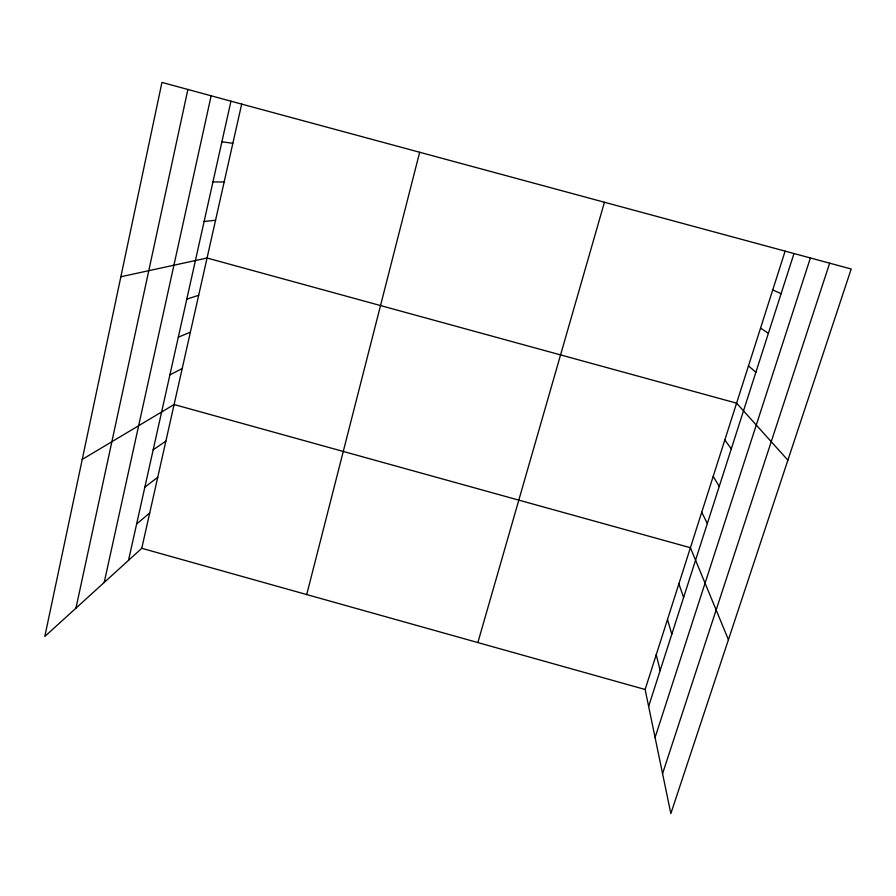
<?xml version="1.0" encoding="UTF-8"?>
<svg xmlns="http://www.w3.org/2000/svg" width="896" height="896" viewBox="0 0 896 896"><rect width="100%" height="100%" fill="white"/><g stroke="black" fill="none" stroke-linecap="round" stroke-linejoin="round"><path stroke-width="1.34" d="M75.947 608.16L187.891 89.466M104.205 582.467L211.142 95.794M128.52 560.347L230.955 101.181M141.77 548.296L241.674 104.104L161.952 82.41L44.8 636.485L141.77 548.296L645.131 689.494L670.846 813.59L851.2 269.002L241.674 104.104M306.723 594.563L419.664 152.286M477.859 642.566L604.43 202.306M645.131 689.494L785.109 251.216M648.637 706.406L793.968 253.602M655.077 737.498L810.376 258.014M662.57 773.651L829.651 263.2M136.64 523.958L149.699 513.005M144.861 487.11L157.741 477.288M153.182 449.792L165.872 441.134M82.23 459.424L174.104 404.533L690.413 547.714L728.426 639.71M169.904 374.842L182.19 368.57M178.293 337.221L190.378 332.158M186.794 299.13L198.666 295.31M120.859 276.752L207.054 258.014L736.579 403.155L787.886 460.174M204.12 221.469L215.555 220.248M212.946 181.899L224.146 182.011M221.894 141.803L232.859 143.304M772.744 289.923L781.099 293.686M760.536 328.149L768.41 333.256M748.485 365.882L755.877 372.299M724.83 439.97L731.293 448.896M713.216 476.325L719.23 486.472M701.747 512.243L707.325 523.566M678.877 583.822L683.614 597.453M667.498 619.483L671.798 634.234M656.242 654.696L660.15 670.555"/></g></svg>
